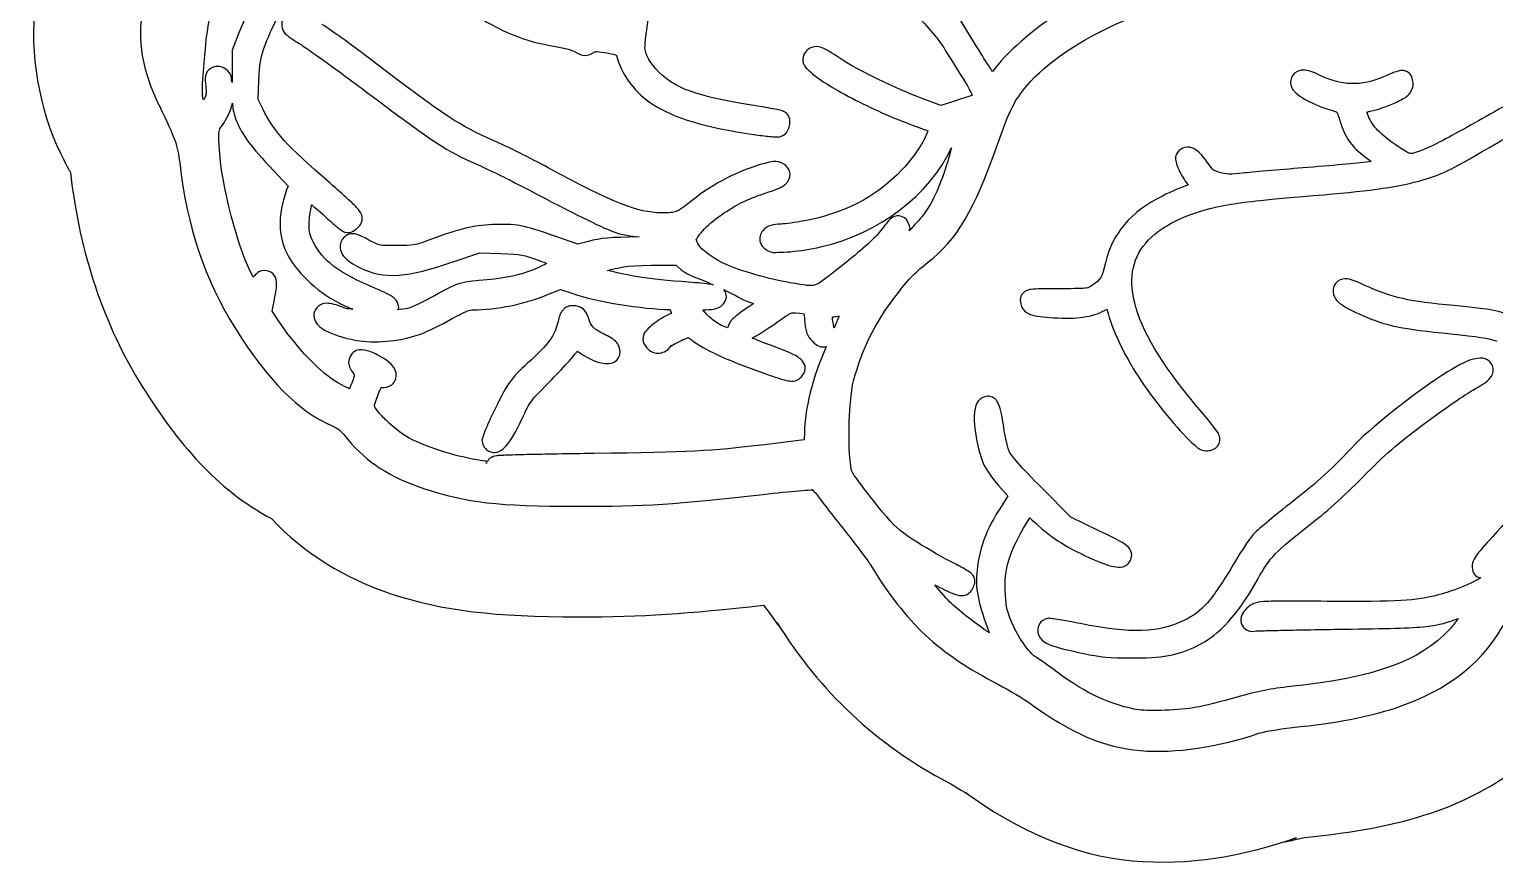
# Model space of a CAD drawing. Extents: x 3 to 173, y 187 to 306.
# Drawn here: x 2.95 to 15.89, y 230.68 to 238.06 of the extents above; entities that cross this region are included whole.
import ezdxf

# ---------------------------------------------------------------- set-up
doc = ezdxf.new("R2010")
doc.units = 0
doc.layers.add('Layer_1', color=7, linetype='CONTINUOUS')

msp = doc.modelspace()

# ---------------------------------------------------------------- linework, layer by layer
at = {"layer": 'Layer_1', "color": 7}
for points in [[(11.30686, 237.923337), (11.178426, 238.132249), (11.213153, 238.216032)], [(4.798098, 238.02871), (4.737463, 237.878229), (4.737463, 237.614196)], [(5.008631, 237.359474), (5.008631, 237.360038), (4.967841, 237.440517), (4.975007, 237.61029)], [(11.103445, 237.421819), (10.998715, 237.388746), (10.83335, 237.450482)], [(4.09199, 237.392107), (4.092554, 237.392107)], [(4.742958, 237.409571), (4.742961, 237.409695)], [(10.749014, 237.215111), (10.885166, 237.165502)], [(9.343939, 237.132923), (9.346705, 237.132923), (9.349471, 237.132358)], [(5.104019, 236.813281), (5.232452, 236.676581), (5.219775, 236.643507)], [(10.727517, 236.298451), (10.727517, 236.299015)], [(5.946827, 236.200384), (5.946827, 236.200949)], [(7.887105, 236.188807), (7.791195, 236.162899), (7.606537, 236.229047)], [(6.690968, 236.008024), (6.926889, 236.087397), (7.112648, 236.081329)], [(7.515035, 235.994241), (7.51447, 235.993676)], [(8.440515, 235.978174), (8.660448, 235.978738), (8.660448, 235.978741)], [(8.660448, 235.978741), (8.706199, 235.937951)], [(7.533777, 235.721292), (7.63961, 235.763736), (7.747095, 235.727354)], [(5.162986, 235.465994), (5.090777, 235.571827), (5.111721, 235.674906)], [(12.467166, 235.590612), (12.477639, 235.552027)], [(9.792091, 234.435863), (9.440967, 234.39397)], [(11.532304, 234.007932), (11.592387, 233.941785), (11.540023, 233.861309)], [(12.389998, 233.637519), (12.148015, 233.753272), (11.890044, 234.012344)]]:
    msp.add_lwpolyline(points, dxfattribs=at)
for points in [[(9.081027, 235.763205)], [(7.75316, 235.62103)], [(10.102428, 235.529528)], [(15.764512, 235.157491)], [(6.989173, 234.236321)]]:
    msp.add_lwpolyline(points, close=True, dxfattribs=at)
for points in [[(4.485018, 237.692476), (4.532866, 238.286012), (4.538502, 238.298754), (4.943079, 238.738132)], [(5.134891, 238.697884), (5.000948, 238.47763), (4.889092, 238.255089), (4.798098, 238.02871)], [(5.019104, 237.891962), (5.071267, 238.042463), (5.227214, 238.361492), (5.357, 238.576018)], [(11.759948, 237.56323), (12.108165, 237.976711), (12.909837, 238.339253), (14.035915, 238.563688)], [(2.998664, 238.291831), (2.946706, 237.846654), (3.032818, 237.357704), (3.2213, 236.967792)], [(3.949225, 238.238774), (3.896223, 237.961894), (3.940843, 237.704837), (4.09199, 237.392107)], [(6.851894, 238.21277), (7.102892, 238.041749), (7.316017, 237.954638), (7.596035, 237.909601)], [(10.76941, 238.204546), (10.885414, 238.084034), (10.985979, 237.961953), (11.024623, 237.899173)], [(12.043832, 238.205559), (11.827712, 238.073597), (11.570128, 237.848091), (11.455136, 237.688519)], [(5.188906, 238.155527), (5.16867, 238.117091), (5.172856, 238.063587), (5.202687, 238.027643)], [(5.939112, 237.812672), (5.77483, 237.937256), (5.637822, 238.035825), (5.533417, 238.104264)], [(8.391459, 237.977365), (8.396878, 238.024858), (8.40531, 238.085572), (8.41516, 238.148242)], [(5.202687, 238.027643), (5.215499, 238.012262), (5.220664, 238.010287), (5.229695, 238.0034)], [(5.229695, 238.0034), (5.238726, 237.996486), (5.249592, 237.988499), (5.261665, 237.980258)], [(5.261665, 237.980258), (5.285824, 237.96372), (5.315841, 237.944484), (5.347105, 237.925688)], [(8.384844, 237.895236), (8.386255, 237.884653), (8.385973, 237.929873), (8.391459, 237.977365)], [(4.975007, 237.61029), (4.981526, 237.757288), (4.989993, 237.807998), (5.019104, 237.891962)], [(5.347105, 237.925688), (5.368215, 237.912988), (5.457587, 237.851161), (5.570346, 237.769692)], [(7.051462, 237.077901), (6.732512, 237.217911), (6.657071, 237.268186), (5.939112, 237.812672)], [(7.596035, 237.909601), (7.63551, 237.903251), (7.67486, 237.894643), (7.706277, 237.885894)], [(7.706277, 237.885894), (7.737694, 237.877145), (7.763574, 237.86532), (7.764155, 237.864953)], [(7.764155, 237.864953), (7.789188, 237.849488), (7.809539, 237.833731), (7.847941, 237.830779)], [(7.847941, 237.830779), (7.886343, 237.827816), (7.913516, 237.844862), (7.934482, 237.857223)], [(7.934482, 237.857223), (7.946505, 237.864307), (7.943259, 237.863348), (7.953221, 237.863827)], [(7.953221, 237.863827), (7.963184, 237.864392), (7.987523, 237.862134), (8.030943, 237.855558)], [(8.030943, 237.855558), (8.097996, 237.845201), (8.129799, 237.834758), (8.131817, 237.833517)], [(8.131817, 237.833517), (8.133793, 237.832388), (8.132382, 237.837383), (8.142841, 237.801547)], [(8.511073, 237.680812), (8.427276, 237.765151), (8.393993, 237.826611), (8.384844, 237.895236)], [(9.794309, 237.848458), (9.783811, 237.831665), (9.776549, 237.803663), (9.780529, 237.780106)], [(9.82628, 237.883185), (9.81595, 237.874605), (9.804802, 237.865264), (9.794309, 237.848458)], [(9.900143, 237.907992), (9.874461, 237.908839), (9.844071, 237.897945), (9.82628, 237.883185)], [(9.96684, 237.890353), (9.945899, 237.899977), (9.925833, 237.907174), (9.900143, 237.907992)], [(10.133859, 237.787828), (10.057072, 237.839822), (10.008745, 237.871134), (9.96684, 237.890353)], [(11.024623, 237.899173), (11.065365, 237.832989), (11.145245, 237.704535), (11.202666, 237.613643)], [(11.419305, 237.74309), (11.387276, 237.793354), (11.347342, 237.85737), (11.30686, 237.923337)], [(4.476749, 237.470889), (4.473136, 237.516003), (4.476184, 237.581487), (4.485018, 237.692476)], [(4.519192, 237.687517), (4.501977, 237.662428), (4.497038, 237.631987), (4.500453, 237.604835)], [(4.591955, 237.732715), (4.564833, 237.728792), (4.536425, 237.712593), (4.519192, 237.687517)], [(4.722042, 237.666571), (4.693902, 237.71095), (4.646181, 237.740547), (4.591955, 237.732715)], [(5.570346, 237.769692), (5.683108, 237.688226), (5.823652, 237.58465), (5.965017, 237.47865)], [(8.142841, 237.801547), (8.189261, 237.644417), (8.305723, 237.495894), (8.452622, 237.399713)], [(9.32577, 237.392525), (8.836704, 237.470579), (8.649546, 237.541439), (8.511073, 237.680812)], [(9.780529, 237.780106), (9.788487, 237.732992), (9.812643, 237.716849), (9.835099, 237.695219)], [(9.835099, 237.695219), (9.910797, 237.622327), (10.047864, 237.539946), (10.214888, 237.452686)], [(10.83335, 237.450482), (10.606133, 237.534937), (10.254916, 237.705851), (10.133859, 237.787828)], [(11.455136, 237.688519), (11.443763, 237.705424), (11.438288, 237.713327), (11.419305, 237.74309)], [(14.201291, 237.700627), (14.177669, 237.700344), (14.148837, 237.69439), (14.124671, 237.673082)], [(14.337991, 237.660387), (14.289268, 237.685054), (14.248549, 237.701403), (14.201291, 237.700627)], [(15.010473, 237.682437), (14.982082, 237.672729), (14.947453, 237.658928), (14.911255, 237.642749)], [(15.049609, 237.694009), (15.036912, 237.691186), (15.02466, 237.687292), (15.010473, 237.682437)], [(15.071109, 237.697311), (15.062134, 237.696746), (15.055959, 237.695335), (15.049609, 237.694009)], [(15.088194, 237.696746), (15.080687, 237.697593), (15.075568, 237.697593), (15.071109, 237.697311)], [(15.101975, 237.693924), (15.096641, 237.695617), (15.091948, 237.696182), (15.088194, 237.696746)], [(15.120718, 237.685655), (15.120461, 237.685813), (15.107309, 237.692343), (15.101975, 237.693924)], [(15.163711, 237.627226), (15.158152, 237.644131), (15.157023, 237.663227), (15.120718, 237.685655)], [(16.564349, 237.697725), (16.32472, 237.573186), (15.990408, 237.39152), (15.817454, 237.292031)], [(15.846667, 237.018868), (16.435701, 237.360038), (16.761106, 237.530356), (17.192737, 237.725524)], [(4.500453, 237.604835), (4.508806, 237.538352), (4.509902, 237.502346), (4.505414, 237.478055)], [(4.738027, 237.591054), (4.730238, 237.615946), (4.736052, 237.644284), (4.722042, 237.666571)], [(4.737463, 237.614196), (4.737466, 237.602851), (4.738027, 237.601468), (4.738027, 237.591054)], [(11.202666, 237.613643), (11.253508, 237.533153), (11.270938, 237.493083), (11.27708, 237.477493)], [(11.499222, 237.043436), (11.611064, 237.357631), (11.646376, 237.428381), (11.759948, 237.56323)], [(14.124671, 237.673082), (14.100513, 237.651746), (14.089393, 237.617896), (14.089393, 237.5915)], [(14.089393, 237.5915), (14.089393, 237.539715), (14.11547, 237.519271), (14.136798, 237.499447)], [(14.911255, 237.642749), (14.716973, 237.555898), (14.533614, 237.561319), (14.337991, 237.660387)], [(15.124576, 237.475642), (15.152205, 237.498192), (15.17198, 237.545227), (15.17198, 237.57431)], [(15.17198, 237.57431), (15.17198, 237.593416), (15.169158, 237.610313), (15.163711, 237.627226)], [(4.485568, 237.437265), (4.483593, 237.447849), (4.477737, 237.458235), (4.476749, 237.470889)], [(4.505414, 237.478055), (4.503439, 237.466794), (4.491241, 237.449644), (4.485568, 237.437265)], [(5.965017, 237.47865), (6.539051, 237.048225), (6.625394, 236.992644), (6.893263, 236.873416)], [(10.214888, 237.452686), (10.38191, 237.365423), (10.575413, 237.277996), (10.749014, 237.215111)], [(11.27708, 237.477493), (11.245499, 237.467192), (11.171139, 237.443353), (11.103445, 237.421819)], [(14.136798, 237.499447), (14.158134, 237.479635), (14.183695, 237.462553), (14.212865, 237.445427)], [(14.212865, 237.445427), (14.271209, 237.411188), (14.344612, 237.379012), (14.421777, 237.356132)], [(15.018192, 237.41611), (15.066356, 237.43897), (15.096952, 237.453075), (15.124576, 237.475642)], [(4.092554, 237.392107), (4.238635, 237.089923), (4.257361, 237.038133), (4.275005, 236.885541)], [(4.670198, 237.242001), (4.709139, 237.300289), (4.726832, 237.35473), (4.742958, 237.409571)], [(4.742961, 237.409695), (4.743525, 237.403148), (4.742859, 237.388811), (4.743525, 237.382686)], [(4.743525, 237.382686), (4.749028, 237.330176), (4.761418, 237.290513), (4.77825, 237.248741)], [(5.604495, 236.701873), (5.2076, 237.045493), (5.115731, 237.147166), (5.008631, 237.359474)], [(8.452622, 237.399713), (8.642117, 237.275648), (8.923462, 237.194506), (9.343939, 237.132923)], [(9.514836, 237.359454), (9.464502, 237.369416), (9.397457, 237.3811), (9.32577, 237.392525)], [(9.577122, 237.346218), (9.560697, 237.350197), (9.540002, 237.354459), (9.514836, 237.359454)], [(9.59917, 237.34015), (9.592258, 237.342408), (9.585335, 237.344214), (9.577122, 237.346218)], [(9.610746, 237.335747), (9.606118, 237.337723), (9.602644, 237.339077), (9.59917, 237.34015)], [(9.619566, 237.331881), (9.615897, 237.333856), (9.613061, 237.334788), (9.610746, 237.335747)], [(9.626181, 237.328014), (9.623641, 237.329708), (9.6214, 237.330893), (9.619566, 237.331881)], [(9.635551, 237.32031), (9.635441, 237.320411), (9.628806, 237.326293), (9.626181, 237.328014)], [(9.66642, 237.250855), (9.665574, 237.269961), (9.66103, 237.296738), (9.635551, 237.32031)], [(14.421777, 237.356132), (14.482399, 237.338155), (14.495725, 237.33076), (14.496741, 237.329688)], [(14.496741, 237.329688), (14.49787, 237.328559), (14.51026, 237.30172), (14.532569, 237.228816)], [(14.764082, 237.330684), (14.774214, 237.333224), (14.781777, 237.336046), (14.793295, 237.338389)], [(14.774555, 237.298711), (14.770124, 237.310593), (14.76761, 237.319793), (14.764082, 237.330684)], [(15.041343, 237.024758), (14.881436, 237.129319), (14.807076, 237.211835), (14.774555, 237.298711)], [(14.793295, 237.338389), (14.858163, 237.351625), (14.949866, 237.38368), (15.018192, 237.41611)], [(15.817454, 237.292031), (15.632482, 237.185625), (15.484564, 237.104771), (15.374277, 237.050045)], [(4.622243, 237.09097), (4.622243, 237.182213), (4.615921, 237.160753), (4.670198, 237.242001)], [(4.77825, 237.248741), (4.827224, 237.127318), (4.902645, 237.028402), (5.104019, 236.813281)], [(9.584288, 237.115255), (9.640024, 237.134221), (9.649628, 237.170088), (9.659255, 237.200695)], [(9.659255, 237.200695), (9.664053, 237.215992), (9.667239, 237.231748), (9.66642, 237.250855)], [(10.885166, 237.165502), (10.876869, 237.139143), (10.854328, 237.086189), (10.81461, 237.024391)], [(14.532569, 237.228816), (14.55622, 237.151513), (14.594037, 237.081869), (14.654941, 237.014942)], [(4.91108, 235.895384), (4.758246, 236.213654), (4.622243, 236.780108), (4.622243, 237.09097)], [(7.53102, 236.838672), (7.378806, 236.921374), (7.166651, 237.027332), (7.051462, 237.077901)], [(9.349471, 237.132358), (9.399664, 237.125077), (9.447882, 237.119065), (9.48507, 237.115284)], [(9.48507, 237.115284), (9.504346, 237.113308), (9.520466, 237.112151), (9.534129, 237.111417)], [(9.534129, 237.111417), (9.540959, 237.111135), (9.547015, 237.110853), (9.553421, 237.110853)], [(9.553421, 237.110853), (9.5598, 237.110929), (9.561747, 237.107579), (9.584288, 237.115255)], [(10.882412, 236.001087), (11.148911, 236.213618), (11.288955, 236.452728), (11.499222, 237.043436)], [(15.374277, 237.050045), (15.263988, 236.99532), (15.183944, 236.967729), (15.168673, 236.965712)], [(3.2213, 236.967792), (3.288509, 236.82876), (3.308572, 236.800586), (3.313892, 236.797095)], [(9.936524, 236.139701), (10.455268, 236.259944), (10.896466, 236.592357), (11.092422, 237.013379)], [(10.81461, 237.024391), (10.770237, 236.955351), (10.713149, 236.880373), (10.658065, 236.822645)], [(11.092422, 237.013379), (11.082064, 236.972903), (11.079609, 236.955058), (11.050529, 236.863999)], [(13.101065, 236.987925), (13.062113, 236.948973), (13.072806, 236.914381), (13.077361, 236.890911)], [(13.177132, 237.021549), (13.147626, 237.020985), (13.118732, 237.005575), (13.101065, 236.987925)], [(13.250442, 236.998407), (13.231169, 237.011107), (13.206639, 237.022227), (13.177132, 237.021549)], [(13.351867, 236.888165), (13.31725, 236.937772), (13.288983, 236.973013), (13.250442, 236.998407)], [(14.654941, 237.014942), (14.689256, 236.977232), (14.75161, 236.933502), (14.802114, 236.893124)], [(15.136703, 236.968534), (15.122704, 236.974037), (15.092701, 236.991168), (15.041343, 237.024758)], [(15.168673, 236.965712), (15.148127, 236.962889), (15.150724, 236.962889), (15.136703, 236.968534)], [(15.258521, 236.731134), (15.421191, 236.778285), (15.483622, 236.808584), (15.846667, 237.018868)], [(3.313892, 236.797095), (3.312198, 236.796531), (3.310928, 236.793511), (3.313045, 236.774884)], [(3.313045, 236.774884), (3.392349, 236.089287), (3.60022, 235.454313), (3.949676, 234.898854)], [(4.275005, 236.885541), (4.341562, 236.310143), (4.495488, 235.852466), (4.768344, 235.418756)], [(6.893263, 236.873416), (6.992303, 236.829336), (7.169629, 236.742316), (7.282422, 236.683247)], [(8.527067, 236.440696), (8.327617, 236.441825), (8.104557, 236.527054), (7.53102, 236.838672)], [(9.444839, 236.877805), (9.224872, 236.820836), (8.987642, 236.69922), (8.802123, 236.549832)], [(9.542404, 236.895444), (9.510583, 236.895356), (9.485832, 236.888417), (9.444839, 236.877805)], [(9.629497, 236.858512), (9.613806, 236.874176), (9.574227, 236.895529), (9.542404, 236.895444)], [(9.666979, 236.784099), (9.664157, 236.819986), (9.645643, 236.842358), (9.629497, 236.858512)], [(9.630048, 236.697005), (9.649521, 236.714616), (9.669759, 236.748209), (9.666979, 236.784099)], [(10.658065, 236.822645), (10.421015, 236.574213), (10.137257, 236.428702), (9.757928, 236.362933)], [(11.050529, 236.863999), (10.98198, 236.649225), (10.924762, 236.529596), (10.834454, 236.408695)], [(13.077361, 236.890911), (13.081933, 236.867431), (13.089875, 236.846193), (13.100515, 236.82256)], [(13.100515, 236.82256), (13.119759, 236.779792), (13.149889, 236.731902), (13.183748, 236.68586)], [(13.405887, 236.820364), (13.396461, 236.827843), (13.380939, 236.846498), (13.351867, 236.888165)], [(13.461008, 236.798323), (13.425211, 236.808737), (13.4153, 236.812885), (13.405887, 236.820364)], [(13.685352, 236.793356), (13.542023, 236.77916), (13.527, 236.77916), (13.461008, 236.798323)], [(14.23767, 236.840761), (14.027194, 236.824109), (13.78012, 236.802745), (13.685352, 236.793356)], [(14.802114, 236.893124), (14.692129, 236.879098), (14.514899, 236.86272), (14.23767, 236.840761)], [(5.219775, 236.643507), (5.171303, 236.516005), (5.15036, 236.369794), (5.169613, 236.251593)], [(5.763795, 236.559659), (5.719706, 236.6002), (5.663389, 236.650881), (5.604495, 236.701873)], [(7.282422, 236.683247), (7.703381, 236.462789), (7.931437, 236.345334), (8.09326, 236.279206)], [(9.479567, 236.625349), (9.547373, 236.647927), (9.591087, 236.661784), (9.630048, 236.697005)], [(13.183748, 236.68586), (13.123629, 236.666189), (13.03704, 236.629622), (12.956646, 236.589396)], [(14.383192, 236.600493), (14.803096, 236.63596), (15.060088, 236.673606), (15.258521, 236.731134)], [(5.820019, 236.507295), (5.805175, 236.521773), (5.785839, 236.53939), (5.763795, 236.559659)], [(8.802123, 236.549832), (8.72911, 236.491036), (8.691546, 236.464417), (8.663216, 236.453368)], [(9.080485, 236.436833), (9.214859, 236.525981), (9.297042, 236.564592), (9.479567, 236.625349)], [(12.956646, 236.589396), (12.678773, 236.450357), (12.511477, 236.257497), (12.452834, 235.997943)], [(12.834828, 236.201414), (12.972363, 236.346635), (13.216011, 236.458815), (13.563534, 236.51726)], [(13.563534, 236.51726), (13.703533, 236.540798), (13.8494, 236.555414), (14.383192, 236.600493)], [(5.419301, 236.34701), (5.419526, 236.387091), (5.429029, 236.455936), (5.440797, 236.509618)], [(5.440797, 236.509618), (5.440953, 236.510182), (5.441066, 236.510465), (5.441334, 236.511311)], [(5.441334, 236.511311), (5.442463, 236.510465), (5.443507, 236.5099), (5.444641, 236.509053)], [(5.444641, 236.509053), (5.488671, 236.47281), (5.54542, 236.423481), (5.599533, 236.373454)], [(5.854194, 236.46981), (5.842284, 236.485756), (5.834847, 236.492812), (5.820019, 236.507295)], [(5.887818, 236.394847), (5.885842, 236.438614), (5.867357, 236.452132), (5.854194, 236.46981)], [(5.872386, 236.338072), (5.880655, 236.350518), (5.888862, 236.372963), (5.887818, 236.394847)], [(8.663216, 236.453368), (8.634887, 236.442305), (8.603371, 236.440273), (8.527067, 236.440696)], [(8.911815, 236.299026), (8.957385, 236.344936), (9.018483, 236.395696), (9.080485, 236.436833)], [(10.591367, 236.409274), (10.56735, 236.400835), (10.555522, 236.388051), (10.543962, 236.3762)], [(10.653103, 236.408709), (10.644016, 236.411701), (10.615381, 236.417684), (10.591367, 236.409274)], [(10.712082, 236.353586), (10.7037, 236.371083), (10.697237, 236.394276), (10.653103, 236.408709)], [(10.834454, 236.408695), (10.825535, 236.396785), (10.756123, 236.322253), (10.71925, 236.280812)], [(5.46009, 236.173929), (5.420012, 236.255296), (5.418894, 236.260018), (5.419301, 236.34701)], [(5.599533, 236.373454), (5.626627, 236.348421), (5.65236, 236.325725), (5.673947, 236.30841)], [(5.673947, 236.30841), (5.684728, 236.299746), (5.694436, 236.292662), (5.703713, 236.286369)], [(5.703713, 236.286369), (5.708341, 236.283208), (5.712967, 236.280273), (5.719148, 236.276999)], [(5.719148, 236.276999), (5.722224, 236.275306), (5.725331, 236.273471), (5.730721, 236.271496)], [(5.730721, 236.271496), (5.733544, 236.270367), (5.736849, 236.269802), (5.741195, 236.268673)], [(5.741195, 236.268673), (5.745541, 236.267545), (5.75858, 236.266416), (5.758834, 236.266416)], [(5.758834, 236.266416), (5.797413, 236.266416), (5.803811, 236.277366), (5.816161, 236.285155)], [(5.835482, 236.251661), (5.81838, 236.256233), (5.795302, 236.258491), (5.772643, 236.251661)], [(5.816161, 236.285155), (5.828523, 236.292945), (5.839473, 236.301835), (5.850336, 236.3127)], [(5.850336, 236.3127), (5.856827, 236.319191), (5.864117, 236.325598), (5.872386, 236.338072)], [(7.038234, 236.336534), (6.857725, 236.327474), (6.771043, 236.306836), (6.491979, 236.205343)], [(7.606537, 236.229047), (7.314256, 236.333139), (7.238513, 236.346558), (7.038234, 236.336534)], [(8.09326, 236.279206), (8.191372, 236.239116), (8.259407, 236.239207), (8.333589, 236.227943)], [(8.839055, 236.205873), (8.838208, 236.202515), (8.866233, 236.253123), (8.911815, 236.299026)], [(9.426097, 236.283013), (9.40572, 236.259645), (9.391959, 236.21745), (9.403499, 236.181041)], [(9.584297, 236.340891), (9.521158, 236.340891), (9.466875, 236.329744), (9.426097, 236.283013)], [(9.757928, 236.362933), (9.686602, 236.350572), (9.594928, 236.340891), (9.584297, 236.340891)], [(10.445294, 236.254935), (10.437308, 236.244662), (10.391946, 236.198651), (10.335603, 236.148548)], [(10.543962, 236.3762), (10.520848, 236.352493), (10.495835, 236.319764), (10.445294, 236.254935)], [(10.727517, 236.299015), (10.724977, 236.31863), (10.720492, 236.336102), (10.712082, 236.353586)], [(10.71925, 236.280812), (10.719146, 236.287105), (10.728279, 236.291988), (10.727517, 236.298451)], [(5.169613, 236.251593), (5.193997, 236.101776), (5.25709, 235.993038), (5.39506, 235.856372)], [(6.006345, 235.772092), (5.678254, 235.910878), (5.534484, 236.022889), (5.46009, 236.173929)], [(5.725791, 236.222445), (5.704681, 236.201363), (5.688888, 236.165939), (5.691614, 236.133148)], [(5.691614, 236.133148), (5.694436, 236.100359), (5.709422, 236.07547), (5.726341, 236.055426)], [(5.772643, 236.251661), (5.74998, 236.244803), (5.734647, 236.231285), (5.725791, 236.222445)], [(5.946827, 236.200949), (5.896595, 236.227224), (5.869688, 236.24252), (5.835482, 236.251661)], [(6.191015, 236.151876), (6.025996, 236.151743), (6.055387, 236.143466), (5.946827, 236.200384)], [(6.491979, 236.205343), (6.344868, 236.151845), (6.34602, 236.151997), (6.191015, 236.151876)], [(8.333589, 236.227943), (8.073095, 236.224698), (7.992665, 236.217445), (7.887105, 236.188807)], [(8.888111, 236.124291), (8.843621, 236.169419), (8.83831, 236.202916), (8.839055, 236.205873)], [(9.403499, 236.181041), (9.415042, 236.144628), (9.441899, 236.122827), (9.469093, 236.108278)], [(9.671941, 236.097808), (9.754587, 236.105484), (9.851598, 236.11999), (9.936524, 236.139701)], [(10.335603, 236.148548), (10.27926, 236.098448), (10.208634, 236.03963), (10.138268, 235.983736)], [(12.712459, 235.647443), (12.654197, 235.879218), (12.697304, 236.056194), (12.834828, 236.201414)], [(5.726341, 236.055426), (5.760188, 236.015342), (5.807345, 235.986039), (5.870207, 235.955108)], [(6.210307, 235.890064), (6.338402, 235.899631), (6.486998, 235.939176), (6.690968, 236.008024)], [(7.112648, 236.081329), (7.300681, 236.075261), (7.2973, 236.075628), (7.465426, 236.014081)], [(7.465426, 236.014081), (7.485379, 236.006771), (7.497605, 236.00124), (7.515035, 235.994241)], [(9.098124, 235.987041), (9.006624, 236.028508), (8.9326, 236.079167), (8.888111, 236.124291)], [(9.469093, 236.108278), (9.510837, 236.085954), (9.529269, 236.09253), (9.561146, 236.092304)], [(9.561146, 236.092304), (9.593023, 236.092076), (9.630618, 236.093998), (9.671941, 236.097808)], [(10.592473, 235.696265), (10.719434, 235.863075), (10.751813, 235.896939), (10.882412, 236.001087)], [(12.452834, 235.997943), (12.424753, 235.87367), (12.409395, 235.848735), (12.339835, 235.802812)], [(4.923758, 235.872242), (4.917831, 235.8837), (4.917515, 235.881978), (4.91108, 235.895384)], [(4.953524, 235.903108), (4.941953, 235.893795), (4.93295, 235.883014), (4.923758, 235.872242)], [(5.02518, 235.931218), (4.985432, 235.931218), (4.969004, 235.915526), (4.953524, 235.903108)], [(5.099596, 235.903108), (5.076031, 235.926081), (5.044938, 235.931218), (5.02518, 235.931218)], [(5.131013, 235.829798), (5.12932, 235.851699), (5.123168, 235.880135), (5.099596, 235.903108)], [(5.870207, 235.955108), (5.973819, 235.904127), (6.082074, 235.880477), (6.210307, 235.890064)], [(7.35572, 235.921467), (7.225003, 235.877889), (7.126827, 235.860642), (6.916952, 235.842645)], [(7.51447, 235.993676), (7.463086, 235.965347), (7.400057, 235.93625), (7.35572, 235.921467)], [(8.05356, 235.932423), (8.148655, 235.952573), (8.208077, 235.977897), (8.440515, 235.978174)], [(8.707302, 235.833755), (8.348426, 235.858929), (8.205565, 235.89636), (8.05356, 235.932423)], [(8.706199, 235.937951), (8.76603, 235.885314), (8.891475, 235.854744), (8.988421, 235.80621)], [(9.665876, 235.82388), (9.471094, 235.857366), (9.227726, 235.928305), (9.098124, 235.987041)], [(10.138268, 235.983736), (9.991222, 235.86693), (9.927273, 235.816785), (9.888569, 235.80404)], [(5.111721, 235.674906), (5.125691, 235.744051), (5.134456, 235.785983), (5.131013, 235.829798)], [(5.39506, 235.856372), (5.495388, 235.756996), (5.563711, 235.70691), (5.693268, 235.639744)], [(6.168953, 235.687205), (6.130433, 235.720635), (6.084168, 235.739174), (6.006345, 235.772092)], [(6.916952, 235.842645), (6.755453, 235.828788), (6.721496, 235.818007), (6.560317, 235.727439)], [(8.931096, 235.813915), (8.871206, 235.820632), (8.792415, 235.827772), (8.707302, 235.833755)], [(8.988421, 235.80621), (8.971375, 235.80875), (8.954168, 235.811318), (8.931096, 235.813915)], [(9.081027, 235.763216), (9.177355, 235.721332), (9.248463, 235.665347), (9.345057, 235.639744)], [(9.104728, 235.695957), (9.10755, 235.71989), (9.094573, 235.7447), (9.081027, 235.763205)], [(9.888569, 235.80404), (9.849865, 235.791283), (9.804018, 235.800145), (9.665876, 235.82388)], [(11.758305, 235.755427), (11.744081, 235.749726), (11.724238, 235.736095), (11.713104, 235.716291)], [(11.795237, 235.764232), (11.78355, 235.762821), (11.772546, 235.7611), (11.758305, 235.755427)], [(12.065882, 235.7703), (11.910129, 235.768889), (11.842018, 235.77017), (11.795237, 235.764232)], [(12.28251, 235.776904), (12.252736, 235.772643), (12.189687, 235.771344), (12.065882, 235.7703)], [(12.339835, 235.802812), (12.30863, 235.78221), (12.31229, 235.781166), (12.28251, 235.776904)], [(14.464771, 235.765164), (14.460651, 235.736131), (14.470703, 235.70428), (14.485718, 235.682481)], [(14.506111, 235.837923), (14.47803, 235.817208), (14.46776, 235.786181), (14.464771, 235.765164)], [(14.588794, 235.856663), (14.56551, 235.859654), (14.534195, 235.858638), (14.506111, 235.837923)], [(14.74589, 235.800439), (14.677268, 235.831607), (14.635374, 235.850652), (14.588794, 235.856663)], [(15.535232, 235.621292), (15.130951, 235.657962), (14.989925, 235.689596), (14.74589, 235.800439)], [(5.517982, 235.629248), (5.492808, 235.616125), (5.474557, 235.591236), (5.46672, 235.57082)], [(5.589639, 235.641384), (5.567936, 235.643359), (5.543154, 235.642513), (5.517982, 235.629248)], [(5.736815, 235.597837), (5.674695, 235.622418), (5.633073, 235.637399), (5.589639, 235.641384)], [(5.693268, 235.639744), (5.730916, 235.620214), (5.765062, 235.607983), (5.805716, 235.589032)], [(6.210846, 235.605623), (6.21, 235.641581), (6.188212, 235.670489), (6.168953, 235.687205)], [(6.560317, 235.727439), (6.473694, 235.678778), (6.350693, 235.618227), (6.300692, 235.598455)], [(6.868458, 235.584592), (7.077023, 235.584592), (7.320366, 235.635392), (7.533777, 235.721292)], [(7.705744, 235.614398), (7.68517, 235.607511), (7.663187, 235.589619), (7.651723, 235.572507)], [(7.753148, 235.621002), (7.741154, 235.621002), (7.726337, 235.621253), (7.705744, 235.614398)], [(7.747095, 235.727354), (7.957703, 235.655543), (8.367281, 235.590321), (8.605338, 235.587347)], [(7.841354, 235.591264), (7.814571, 235.615366), (7.777645, 235.62103), (7.75316, 235.62103)], [(8.992832, 235.591224), (9.022053, 235.596558), (9.05395, 235.607339), (9.077169, 235.635322)], [(9.077169, 235.635322), (9.08905, 235.64963), (9.101397, 235.667678), (9.104728, 235.695957)], [(9.329072, 235.628709), (9.262984, 235.584683), (9.19553, 235.537822), (9.160402, 235.505237)], [(9.345057, 235.639744), (9.339158, 235.635737), (9.33514, 235.632773), (9.329072, 235.628709)], [(10.228119, 234.958186), (10.305366, 235.240479), (10.415308, 235.463505), (10.592473, 235.696265)], [(11.713104, 235.716291), (11.690837, 235.676681), (11.702081, 235.660332), (11.702081, 235.658966)], [(11.702081, 235.658966), (11.702081, 235.631054), (11.715994, 235.59594), (11.738459, 235.57518)], [(13.246584, 234.750064), (12.939123, 235.116645), (12.775189, 235.397874), (12.712459, 235.647443)], [(14.485718, 235.682481), (14.500732, 235.660693), (14.51889, 235.645044), (14.540288, 235.630115)], [(14.540288, 235.630115), (14.583081, 235.600256), (14.640883, 235.57183), (14.725496, 235.534755)], [(15.884702, 235.579402), (15.825861, 235.591199), (15.67844, 235.60831), (15.535232, 235.621292)], [(5.46672, 235.57082), (5.457096, 235.54573), (5.45941, 235.515823), (5.46782, 235.494752)], [(5.46782, 235.494752), (5.476202, 235.47367), (5.488027, 235.458828), (5.500894, 235.446244)], [(5.805716, 235.589032), (5.789855, 235.594083), (5.7595, 235.588882), (5.736815, 235.597837)], [(6.203128, 235.585783), (6.204821, 235.593629), (6.211072, 235.596367), (6.210846, 235.605623)], [(6.300692, 235.598455), (6.268098, 235.585557), (6.225025, 235.591202), (6.203128, 235.585783)], [(6.403785, 235.370727), (6.47013, 235.395704), (6.585821, 235.452792), (6.677188, 235.504122)], [(6.677188, 235.504122), (6.740665, 235.539787), (6.782228, 235.561015), (6.81003, 235.57192)], [(6.81003, 235.57192), (6.837828, 235.582814), (6.849442, 235.584592), (6.868458, 235.584592)], [(7.651723, 235.572507), (7.628807, 235.53828), (7.625477, 235.511816), (7.613691, 235.46502)], [(7.886002, 235.515197), (7.87683, 235.541641), (7.868137, 235.567168), (7.841354, 235.591264)], [(8.024358, 235.370228), (7.919953, 235.425063), (7.915607, 235.429728), (7.886002, 235.515197)], [(8.589353, 235.539408), (8.54183, 235.518411), (8.494902, 235.487296), (8.455408, 235.455072)], [(8.619669, 235.549879), (8.621927, 235.556314), (8.623338, 235.554423), (8.589353, 235.539408)], [(8.605338, 235.587347), (8.606185, 235.585936), (8.605364, 235.587615), (8.609196, 235.578541)], [(8.609196, 235.578541), (8.61532, 235.563894), (8.617581, 235.556669), (8.619669, 235.549879)], [(8.898022, 235.585157), (8.93525, 235.585399), (8.966377, 235.586286), (8.992832, 235.591224)], [(9.05953, 235.447353), (8.98414, 235.489136), (8.945845, 235.525046), (8.898022, 235.585157)], [(9.160402, 235.505237), (9.136102, 235.482716), (9.124717, 235.454493), (9.113547, 235.425312)], [(9.369322, 235.355354), (9.436158, 235.394493), (9.513888, 235.445519), (9.582643, 235.496466)], [(9.582643, 235.496466), (9.629336, 235.53106), (9.654736, 235.547014), (9.666979, 235.552137)], [(9.666979, 235.552137), (9.679228, 235.557245), (9.683489, 235.55764), (9.714384, 235.556539)], [(9.714384, 235.556539), (9.776538, 235.554282), (9.795057, 235.545081), (9.789348, 235.550472)], [(9.789348, 235.550472), (9.791324, 235.542146), (9.793691, 235.523406), (9.795413, 235.496454)], [(9.795413, 235.496454), (9.798235, 235.452902), (9.80128, 235.42127), (9.811948, 235.388967)], [(10.042346, 235.522331), (10.049261, 235.523742), (10.046387, 235.522896), (10.055023, 235.524025)], [(10.050062, 235.461148), (10.042894, 235.495783), (10.042515, 235.511017), (10.042346, 235.522331)], [(10.055023, 235.524025), (10.068542, 235.526), (10.086037, 235.52775), (10.102428, 235.529528)], [(10.09857, 235.522331), (10.079295, 235.488532), (10.073001, 235.455611), (10.055574, 235.42201)], [(10.102428, 235.5295), (10.101017, 235.52696), (10.100171, 235.525041), (10.09857, 235.522331)], [(11.738459, 235.57518), (11.760924, 235.554409), (11.785514, 235.544932), (11.811772, 235.537698)], [(11.811772, 235.537698), (11.864285, 235.523248), (11.93107, 235.517632), (12.031708, 235.512891)], [(12.031708, 235.512891), (12.233274, 235.503436), (12.358202, 235.527058), (12.467166, 235.590612)], [(12.477639, 235.552027), (12.526991, 235.373253), (12.634199, 235.156853), (12.772541, 234.951201)], [(14.725496, 235.534755), (14.9349, 235.442993), (15.074391, 235.414711), (15.505466, 235.3727)], [(16.310792, 235.365529), (16.18817, 235.464594), (16.018478, 235.552568), (15.884702, 235.579402)], [(4.768344, 235.418756), (5.055395, 234.962484), (5.320125, 234.689347), (5.621072, 234.560515)], [(5.704277, 234.921395), (5.563307, 234.98962), (5.342214, 235.203753), (5.162986, 235.465994)], [(5.500894, 235.446244), (5.526632, 235.42107), (5.557324, 235.403629), (5.593499, 235.386712)], [(5.593499, 235.386712), (5.665847, 235.352885), (5.760871, 235.325631), (5.864695, 235.311195)], [(5.864695, 235.311195), (6.029493, 235.288279), (6.249533, 235.312606), (6.403785, 235.370727)], [(7.613691, 235.46502), (7.585438, 235.352831), (7.539072, 235.28825), (7.349108, 235.112793)], [(8.124127, 235.309042), (8.09836, 235.331648), (8.069237, 235.346659), (8.024358, 235.370228)], [(8.403041, 235.405463), (8.388112, 235.388276), (8.367764, 235.37789), (8.367764, 235.326638)], [(8.455408, 235.455072), (8.435652, 235.438957), (8.417977, 235.422656), (8.403041, 235.405463)], [(9.113547, 235.425312), (9.101045, 235.431521), (9.070373, 235.441342), (9.05953, 235.447353)], [(9.332391, 235.335514), (9.344978, 235.342429), (9.355674, 235.347368), (9.369322, 235.355354)], [(9.811948, 235.388967), (9.822616, 235.356661), (9.843117, 235.328569), (9.864315, 235.307385)], [(10.055574, 235.42201), (10.053598, 235.434851), (10.053316, 235.445237), (10.050062, 235.461148)], [(15.505466, 235.3727), (15.740328, 235.349812), (15.84363, 235.331871), (15.91171, 235.308206)], [(5.833814, 235.223994), (5.79697, 235.210504), (5.764882, 235.1584), (5.767667, 235.119815)], [(5.932482, 235.22343), (5.901062, 235.231868), (5.870659, 235.237484), (5.833814, 235.223994)], [(6.032251, 235.180433), (5.996939, 235.200725), (5.963902, 235.214986), (5.932482, 235.22343)], [(7.769145, 235.194931), (7.77685, 235.204385), (7.781577, 235.212937), (7.787334, 235.220839)], [(7.787334, 235.220839), (7.865213, 235.165673), (7.948844, 235.118113), (8.02987, 235.111698)], [(8.16547, 235.204862), (8.170013, 235.236719), (8.149891, 235.286444), (8.124127, 235.309042)], [(8.367764, 235.326638), (8.367764, 235.285668), (8.378914, 235.281742), (8.386506, 235.269864)], [(8.386506, 235.269864), (8.394098, 235.257982), (8.402762, 235.247512), (8.413515, 235.23679)], [(8.413515, 235.23679), (8.445711, 235.204597), (8.493028, 235.196263), (8.530374, 235.20537)], [(8.530374, 235.20537), (8.567718, 235.214486), (8.599728, 235.238049), (8.620773, 235.272068)], [(8.620773, 235.272068), (8.609428, 235.253752), (8.610034, 235.259932), (8.613054, 235.262162)], [(8.613054, 235.262162), (8.616074, 235.26442), (8.622241, 235.268484), (8.630143, 235.273197)], [(8.630143, 235.273197), (8.645891, 235.282623), (8.668229, 235.294533), (8.690778, 235.305717)], [(8.690778, 235.305717), (8.713328, 235.316893), (8.73636, 235.327166), (8.754165, 235.334382)], [(8.754165, 235.334382), (8.75981, 235.33664), (8.763247, 235.337882), (8.767396, 235.33935)], [(8.767396, 235.33935), (8.777415, 235.333846), (8.791357, 235.324476), (8.803224, 235.315107)], [(8.803224, 235.315107), (8.908338, 235.232269), (9.099419, 235.147122), (9.385307, 235.043358)], [(9.440428, 235.291417), (9.386896, 235.310495), (9.37493, 235.319413), (9.332391, 235.335514)], [(9.738085, 235.166291), (9.680196, 235.204636), (9.592814, 235.237109), (9.440428, 235.291417)], [(9.985583, 235.259376), (9.869062, 234.989812), (9.792656, 234.722333), (9.792656, 234.445233)], [(9.864315, 235.307385), (9.882659, 235.289041), (9.895856, 235.273276), (9.927705, 235.261634)], [(9.927705, 235.261634), (9.943199, 235.25599), (9.965957, 235.254212), (9.985583, 235.259376)], [(5.767667, 235.119815), (5.770489, 235.081229), (5.786802, 235.053715), (5.808457, 235.024454)], [(6.182181, 235.042079), (6.156555, 235.110027), (6.105829, 235.138153), (6.032251, 235.180433)], [(7.349108, 235.112793), (7.198348, 234.973542), (7.180565, 234.95062), (7.064128, 234.716468)], [(7.56299, 234.970584), (7.619234, 235.027658), (7.672896, 235.085417), (7.715125, 235.132642)], [(7.715125, 235.132642), (7.736235, 235.156264), (7.75472, 235.177213), (7.769145, 235.194931)], [(8.02987, 235.111698), (8.053944, 235.109722), (8.076979, 235.104642), (8.112, 235.122733)], [(8.112, 235.122733), (8.129497, 235.131764), (8.146013, 235.149431), (8.153893, 235.165176)], [(8.153893, 235.165176), (8.161767, 235.180924), (8.163917, 235.194014), (8.16547, 235.204862)], [(9.778324, 235.131013), (9.765935, 235.14662), (9.752557, 235.156695), (9.738085, 235.166291)], [(9.801475, 235.063215), (9.802604, 235.090421), (9.790714, 235.115403), (9.778324, 235.131013)], [(15.764512, 235.157429), (15.688278, 235.1563), (15.617364, 235.119496), (15.516464, 235.061519)], [(15.848848, 235.126074), (15.823025, 235.15201), (15.790504, 235.157864), (15.764512, 235.157491)], [(15.879164, 235.040084), (15.883793, 235.073527), (15.866239, 235.108692), (15.848848, 235.126074)], [(5.816726, 235.004614), (5.815597, 234.992902), (5.804675, 234.957545), (5.778694, 234.897127)], [(5.808457, 235.024454), (5.82127, 235.007126), (5.817968, 235.016326), (5.816726, 235.004614)], [(6.148007, 234.923569), (6.164263, 234.935337), (6.17994, 234.95586), (6.186042, 234.97924)], [(6.186042, 234.97924), (6.192138, 235.002608), (6.188582, 235.025092), (6.182181, 235.042079)], [(7.298407, 234.620563), (7.372764, 234.779951), (7.36945, 234.774194), (7.56299, 234.970584)], [(9.385307, 235.043358), (9.483422, 235.007747), (9.55109, 234.98439), (9.600282, 234.970595)], [(9.600282, 234.970595), (9.624891, 234.963709), (9.644881, 234.959109), (9.664222, 234.956823)], [(9.664222, 234.956823), (9.683554, 234.954565), (9.704726, 234.949005), (9.738085, 234.970059)], [(9.738085, 234.970059), (9.750588, 234.977933), (9.76278, 234.986569), (9.775017, 235.000375)], [(9.775017, 235.000375), (9.787265, 235.014176), (9.80029, 235.03602), (9.801475, 235.063215)], [(15.516464, 235.061519), (15.30638, 234.940809), (14.812277, 234.560715), (14.663735, 234.402265)], [(15.699468, 234.875269), (15.765324, 234.911921), (15.808313, 234.937431), (15.841129, 234.970079)], [(15.841129, 234.970079), (15.857526, 234.986391), (15.874525, 235.006641), (15.879164, 235.040084)], [(3.949676, 234.898854), (4.255224, 234.413178), (4.601483, 233.998108), (5.085488, 233.741811)], [(5.774833, 234.888322), (5.772575, 234.892047), (5.75996, 234.894446), (5.704277, 234.921395)], [(5.778694, 234.897127), (5.776436, 234.891821), (5.776718, 234.892527), (5.774833, 234.888322)], [(6.026188, 234.828745), (6.04473, 234.876172), (6.054425, 234.894553), (6.055954, 234.898197)], [(6.055954, 234.898197), (6.087716, 234.899326), (6.117199, 234.901245), (6.148007, 234.923569)], [(10.196149, 234.277438), (10.17597, 234.468889), (10.197278, 234.845156), (10.228119, 234.958186)], [(12.772541, 234.951201), (12.895966, 234.767734), (13.098186, 234.520341), (13.217371, 234.411011)], [(15.272827, 234.58092), (15.439282, 234.704982), (15.640498, 234.842452), (15.699468, 234.875269)], [(5.99918, 234.725115), (5.993366, 234.739396), (5.994151, 234.731494), (5.995872, 234.741654)], [(5.995872, 234.741654), (5.997565, 234.751814), (6.006935, 234.779528), (6.026188, 234.828745)], [(6.030597, 234.682122), (6.01118, 234.70501), (5.998663, 234.726383), (5.99918, 234.725115)], [(7.064128, 234.716468), (7.031345, 234.650541), (7.00246, 234.587862), (6.981999, 234.538979)], [(11.305206, 234.729473), (11.299477, 234.709181), (11.296694, 234.689064), (11.295283, 234.667187)], [(11.343791, 234.793964), (11.318024, 234.772571), (11.310918, 234.749753), (11.305206, 234.729473)], [(11.440805, 234.81767), (11.399443, 234.83006), (11.363019, 234.809909), (11.343791, 234.793964)], [(11.509707, 234.750422), (11.49887, 234.774439), (11.482162, 234.805284), (11.440805, 234.81767)], [(11.554354, 234.550883), (11.541231, 234.644318), (11.531382, 234.702397), (11.509707, 234.750422)], [(13.439511, 234.510285), (13.409714, 234.557515), (13.355824, 234.619821), (13.246584, 234.750064)], [(6.105013, 234.604401), (6.076345, 234.631861), (6.050031, 234.659234), (6.030597, 234.682122)], [(6.274787, 234.467698), (6.231945, 234.493239), (6.162346, 234.549466), (6.105013, 234.604401)], [(7.156195, 234.381888), (7.203109, 234.43345), (7.247609, 234.511674), (7.298407, 234.620563)], [(11.295283, 234.667187), (11.292461, 234.62342), (11.295537, 234.573294), (11.301898, 234.52001)], [(14.726021, 234.106877), (14.930316, 234.313853), (15.022894, 234.394647), (15.272827, 234.58092)], [(5.621072, 234.560515), (5.674096, 234.537824), (5.695678, 234.520293), (5.763287, 234.437593)], [(6.776391, 234.285247), (6.592337, 234.326234), (6.380171, 234.404875), (6.274787, 234.467698)], [(6.950579, 234.450231), (6.948603, 234.441059), (6.938181, 234.437221), (6.953345, 234.397868)], [(6.957745, 234.476139), (6.954781, 234.467249), (6.952555, 234.459403), (6.950579, 234.450231)], [(6.981999, 234.538979), (6.971782, 234.514538), (6.963643, 234.493905), (6.957745, 234.476139)], [(9.792656, 234.445233), (9.792656, 234.441112), (9.792091, 234.439758), (9.792091, 234.435863)], [(11.301898, 234.52001), (11.314655, 234.413446), (11.340915, 234.297007), (11.383477, 234.210226)], [(11.605067, 234.330397), (11.59581, 234.349785), (11.567969, 234.453939), (11.554354, 234.550883)], [(13.460458, 234.413824), (13.473384, 234.458966), (13.454413, 234.486672), (13.439511, 234.510285)], [(5.763287, 234.437593), (5.926601, 234.237833), (6.133204, 234.106786), (6.438526, 234.00544)], [(6.953345, 234.397868), (6.959923, 234.380708), (6.969827, 234.362172), (6.989176, 234.346605)], [(6.989176, 234.346605), (7.008536, 234.331026), (7.038186, 234.322954), (7.061935, 234.325664)], [(7.061935, 234.325664), (7.109436, 234.331054), (7.132731, 234.356104), (7.156195, 234.381888)], [(7.933943, 234.316249), (7.708631, 234.313314), (7.499812, 234.309476), (7.344144, 234.305778)], [(9.440967, 234.39397), (8.942266, 234.334898), (8.803963, 234.327535), (7.933943, 234.316249)], [(11.684992, 234.227868), (11.63667, 234.282453), (11.607652, 234.324984), (11.605067, 234.330397)], [(13.217371, 234.411011), (13.248467, 234.382501), (13.267946, 234.363631), (13.298951, 234.348724)], [(13.298951, 234.348724), (13.329956, 234.333823), (13.381125, 234.339072), (13.404234, 234.351546)], [(13.404234, 234.351546), (13.409596, 234.354425), (13.417154, 234.358038), (13.427935, 234.36642)], [(13.427935, 234.36642), (13.438716, 234.37483), (13.453984, 234.391255), (13.460458, 234.413824)], [(14.663735, 234.402265), (14.446353, 234.170394), (14.342445, 234.076109), (14.078894, 233.86924)], [(6.983097, 234.247212), (6.946617, 234.250231), (6.877594, 234.262706), (6.776391, 234.285247)], [(6.989164, 234.236349), (6.986455, 234.232962), (6.983757, 234.229576), (6.980895, 234.226415)], [(6.980895, 234.226415), (6.982363, 234.22839), (6.982024, 234.23141), (6.983661, 234.233019)], [(6.994673, 234.246647), (6.990497, 234.246475), (6.992416, 234.24641), (6.983097, 234.247212)], [(6.983661, 234.233019), (6.986201, 234.235559), (6.986859, 234.234712), (6.989173, 234.236321)], [(7.003493, 234.264286), (6.999598, 234.260984), (6.998709, 234.250768), (6.994673, 234.246647)], [(7.059164, 234.293502), (7.037856, 234.287857), (7.02002, 234.278262), (7.003493, 234.264286)], [(7.07956, 234.296324), (7.074142, 234.29576), (7.073106, 234.297171), (7.059164, 234.293502)], [(7.098303, 234.298017), (7.091106, 234.297735), (7.084979, 234.296888), (7.07956, 234.296324)], [(7.155077, 234.300275), (7.131709, 234.299428), (7.112676, 234.298864), (7.098303, 234.298017)], [(7.344144, 234.305778), (7.26631, 234.303803), (7.201794, 234.301997), (7.155077, 234.300275)], [(10.278831, 234.06191), (10.199933, 234.170625), (10.210373, 234.142372), (10.196149, 234.277438)], [(11.383477, 234.210226), (11.412803, 234.150387), (11.473168, 234.072621), (11.532304, 234.007932)], [(11.890044, 234.012344), (11.801604, 234.101306), (11.733314, 234.173286), (11.684992, 234.227868)], [(16.306932, 234.289009), (16.225795, 234.038805), (16.086694, 233.810298), (15.876433, 233.584004)], [(10.484986, 233.798981), (10.416025, 233.882358), (10.321588, 234.002988), (10.278831, 234.06191)], [(14.238748, 233.670863), (14.397856, 233.79304), (14.553979, 233.932573), (14.726021, 234.106877)], [(6.438526, 234.00544), (6.809996, 233.882137), (7.086057, 233.850763), (7.78349, 233.850548)], [(7.78349, 233.850548), (8.398388, 233.850339), (8.643379, 233.865986), (9.428868, 233.955281)], [(9.428868, 233.955281), (9.549118, 233.968941), (9.661786, 233.980229), (9.745818, 233.987251)], [(9.745818, 233.987251), (9.787832, 233.990751), (9.822887, 233.993262), (9.84724, 233.99442)], [(9.84724, 233.99442), (9.856017, 233.994702), (9.861523, 233.994984), (9.867083, 233.994984)], [(9.867083, 233.994984), (9.866801, 233.99442), (9.865108, 233.995548), (9.872598, 233.987816)], [(9.872598, 233.987816), (9.883802, 233.976527), (9.897433, 233.960694), (9.908426, 233.945372)], [(9.908426, 233.945372), (9.939758, 233.901695), (10.043387, 233.769635), (10.145998, 233.641103)], [(10.756182, 233.554243), (10.624398, 233.641235), (10.590343, 233.671608), (10.484986, 233.798981)], [(11.540023, 233.861309), (11.392269, 233.634747), (11.334388, 233.474741), (11.315126, 233.237333)], [(14.078894, 233.86924), (14.00489, 233.81115), (13.932556, 233.752183), (13.874946, 233.703875)], [(5.085488, 233.741811), (5.365955, 233.435837), (5.75784, 233.205275), (6.140229, 233.078352)], [(11.567582, 233.110559), (11.558156, 233.337121), (11.62876, 233.496097), (11.785314, 233.747213)], [(11.785314, 233.747213), (11.801767, 233.732876), (11.80967, 233.727401), (11.836026, 233.702565)], [(11.836026, 233.702565), (11.97845, 233.568213), (12.12934, 233.474225), (12.354167, 233.377346)], [(13.874946, 233.703875), (13.817334, 233.655567), (13.780004, 233.625033), (13.755332, 233.596941)], [(13.798326, 233.20619), (13.905311, 233.397889), (13.966401, 233.461745), (14.238748, 233.670863)], [(10.145998, 233.641103), (10.247327, 233.514185), (10.358048, 233.365451), (10.378061, 233.332973)], [(11.078643, 233.365727), (10.989058, 233.411092), (10.840389, 233.498657), (10.756182, 233.554243)], [(12.60001, 233.530582), (12.557056, 233.556349), (12.49309, 233.588189), (12.389998, 233.637519)], [(13.755332, 233.596941), (13.715846, 233.551994), (13.655956, 233.457893), (13.598786, 233.36157)], [(15.876433, 233.584004), (15.801779, 233.503655), (15.757366, 233.454074), (15.728709, 233.413129)], [(12.653477, 233.490896), (12.63787, 233.506531), (12.621487, 233.517707), (12.60001, 233.530582)], [(12.632531, 233.326081), (12.664628, 233.343155), (12.686001, 233.387151), (12.685998, 233.417583)], [(12.685998, 233.417583), (12.685998, 233.44808), (12.669093, 233.475246), (12.653477, 233.490896)], [(15.728709, 233.413129), (15.714369, 233.392668), (15.703337, 233.373613), (15.696736, 233.349739)], [(10.378061, 233.332973), (10.700009, 232.810526), (10.969915, 232.557223), (11.5075, 232.276843)], [(11.205423, 233.297926), (11.171317, 233.317738), (11.126726, 233.341377), (11.078643, 233.365727)], [(11.24897, 233.270918), (11.236976, 233.279046), (11.22247, 233.28802), (11.205423, 233.297926)], [(12.354167, 233.377346), (12.434936, 233.342543), (12.493666, 233.321257), (12.546541, 233.31451)], [(12.546541, 233.31451), (12.572985, 233.311123), (12.600434, 233.309006), (12.632531, 233.326081)], [(13.598786, 233.36157), (13.493929, 233.184902), (13.420007, 233.073339), (13.354046, 232.998319)], [(15.696736, 233.349739), (15.690132, 233.325863), (15.692113, 233.295979), (15.700044, 233.275323)], [(11.093539, 232.99093), (11.060753, 233.021125), (11.001625, 233.091785), (10.947467, 233.155192)], [(10.947467, 233.155192), (11.003781, 233.127281), (11.068436, 233.093259), (11.100705, 233.081882)], [(11.266059, 233.258246), (11.260104, 233.263213), (11.254953, 233.266854), (11.24897, 233.270918)], [(11.276529, 233.248876), (11.272409, 233.253307), (11.26905, 233.255762), (11.266059, 233.258246)], [(11.272132, 233.108882), (11.283139, 233.12401), (11.290104, 233.138928), (11.294733, 233.155737)], [(11.283698, 233.240071), (11.280875, 233.243965), (11.278589, 233.246703), (11.276529, 233.248876)], [(11.293067, 233.222432), (11.292952, 233.222714), (11.286463, 233.236176), (11.283698, 233.240071)], [(11.294733, 233.155737), (11.299361, 233.172557), (11.305497, 233.190538), (11.293067, 233.222432)], [(11.315126, 233.237333), (11.302144, 233.077014), (11.362127, 232.913407), (11.425921, 232.734074)], [(13.258686, 232.614737), (13.468831, 232.719165), (13.624082, 232.893976), (13.798326, 233.20619)], [(15.628387, 233.147445), (15.553565, 233.116291), (15.464399, 233.085215), (15.393017, 233.066967)], [(15.771152, 233.219655), (15.769177, 233.218244), (15.702634, 233.178363), (15.628387, 233.147445)], [(15.700044, 233.275323), (15.704277, 233.264316), (15.708457, 233.249471), (15.728156, 233.231226)], [(15.728156, 233.231226), (15.738739, 233.221404), (15.755249, 233.223154), (15.771152, 233.219655)], [(6.140229, 233.078352), (6.598781, 232.926146), (7.067721, 232.874144), (7.792916, 232.873924)], [(11.100705, 233.081882), (11.132675, 233.070622), (11.150317, 233.0608), (11.186142, 233.060941)], [(11.186142, 233.060941), (11.204063, 233.061001), (11.2279, 233.067969), (11.24347, 233.079116)], [(11.24347, 233.079116), (11.259048, 233.090292), (11.266471, 233.101158), (11.272132, 233.108882)], [(11.614987, 232.851487), (11.578518, 232.944048), (11.5733, 232.973328), (11.567582, 233.110559)], [(15.393017, 233.066967), (15.192151, 233.015625), (15.036627, 233.006244), (14.412958, 233.010742)], [(7.792916, 232.873924), (8.382363, 232.873721), (8.744815, 232.901074), (9.433669, 232.977167)], [(9.433669, 232.977167), (9.510984, 232.871181), (9.617791, 232.718411), (9.554658, 232.820863)], [(11.40277, 232.748948), (11.301746, 232.818462), (11.174537, 232.916331), (11.093539, 232.99093)], [(13.354046, 232.998319), (13.288085, 232.923299), (13.231595, 232.883384), (13.147341, 232.841773)], [(13.676533, 232.920333), (13.663833, 232.90244), (13.650075, 232.886119), (13.650075, 232.847573)], [(13.723387, 232.968288), (13.704479, 232.954261), (13.689224, 232.938237), (13.676533, 232.920333)], [(13.78402, 232.998607), (13.757886, 232.991523), (13.735131, 232.977017), (13.723387, 232.968288)], [(13.881034, 233.010178), (13.837831, 233.008202), (13.810168, 233.005691), (13.78402, 232.998607)], [(14.412958, 233.010742), (14.117339, 233.013), (13.967442, 233.013903), (13.881034, 233.010178)], [(9.554658, 232.820863), (9.927817, 232.215305), (10.438143, 231.738183), (11.064956, 231.411271)], [(11.725232, 232.643128), (11.683708, 232.704771), (11.642738, 232.781064), (11.614987, 232.851487)], [(11.864663, 232.797188), (11.856733, 232.776868), (11.854365, 232.756401), (11.857498, 232.734351)], [(11.920888, 232.854516), (11.887125, 232.841618), (11.872526, 232.817316), (11.864663, 232.797188)], [(11.959473, 232.860019), (11.95191, 232.860301), (11.952869, 232.866425), (11.920888, 232.854516)], [(11.983174, 232.857761), (11.974651, 232.858608), (11.967037, 232.859737), (11.959473, 232.860019)], [(12.046564, 232.848956), (12.021418, 232.85302), (12.000246, 232.85587), (11.983174, 232.857761)], [(12.231772, 232.814228), (12.162092, 232.828452), (12.096842, 232.840842), (12.046564, 232.848956)], [(13.147341, 232.841773), (12.929234, 232.73406), (12.679707, 232.722687), (12.231772, 232.814228)], [(13.650075, 232.847573), (13.650075, 232.836792), (13.650357, 232.822766), (13.658344, 232.804026)], [(13.658344, 232.804026), (13.666246, 232.785315), (13.685691, 232.764902), (13.704095, 232.756621)], [(14.02876, 232.755577), (14.16876, 232.758456), (14.354535, 232.761927), (14.552415, 232.764947)], [(15.490031, 232.75889), (15.235131, 232.485764), (14.826817, 232.333934), (14.088843, 232.258386)], [(14.552415, 232.764947), (14.943872, 232.770902), (15.145886, 232.774345), (15.287737, 232.788653)], [(15.011577, 232.069035), (15.488843, 232.226983), (15.802713, 232.475782), (16.003212, 232.861684)], [(15.287737, 232.788653), (15.402821, 232.800253), (15.48002, 232.827851), (15.572163, 232.859762)], [(15.572163, 232.859762), (15.544251, 232.824623), (15.517559, 232.788385), (15.490031, 232.75889)], [(11.425921, 232.734074), (11.416749, 232.740199), (11.41245, 232.742287), (11.40277, 232.748948)], [(11.827757, 232.525718), (11.814549, 232.533592), (11.766755, 232.581485), (11.725232, 232.643128)], [(11.857498, 232.734351), (11.862324, 232.700408), (11.885793, 232.67216), (11.90821, 232.656077)], [(11.90821, 232.656077), (11.930619, 232.63999), (11.954582, 232.629745), (11.984828, 232.619145)], [(13.704095, 232.756621), (13.740871, 232.740055), (13.760361, 232.747082), (13.785124, 232.749453)], [(13.785124, 232.749453), (13.781201, 232.74917), (13.814678, 232.750582), (13.857333, 232.75171)], [(13.857333, 232.75171), (13.899985, 232.752839), (13.958761, 232.75425), (14.02876, 232.755577)], [(12.0284, 232.384607), (11.951244, 232.442787), (11.868107, 232.501693), (11.827757, 232.525718)], [(11.984828, 232.619145), (12.04532, 232.597978), (12.131561, 232.577667), (12.261538, 232.550243)], [(12.261538, 232.550243), (12.403869, 232.520204), (12.496305, 232.511195), (12.67936, 232.510557)], [(12.67936, 232.510557), (12.952029, 232.509711), (13.097997, 232.534885), (13.258686, 232.614737)], [(12.751042, 232.052776), (12.520432, 232.087238), (12.275765, 232.198089), (12.0284, 232.384607)], [(11.5075, 232.276843), (11.604251, 232.226385), (11.736035, 232.147727), (11.786414, 232.110928)], [(14.088843, 232.258386), (13.918423, 232.240916), (13.800496, 232.217515), (13.613693, 232.164127)], [(13.613693, 232.164127), (13.482358, 232.126594), (13.315667, 232.085519), (13.257611, 232.075382)], [(11.786414, 232.110928), (12.150831, 231.844744), (12.434137, 231.721427), (12.763722, 231.693106)], [(13.257611, 232.075382), (13.103585, 232.048514), (12.84063, 232.039399), (12.751042, 232.052776)], [(14.102624, 231.896507), (14.50225, 231.938338), (14.768245, 231.988508), (15.011577, 232.069035)], [(15.329187, 231.141901), (15.849861, 231.314214), (16.335981, 231.65677), (16.669528, 232.097398)], [(13.809375, 231.846344), (13.839536, 231.856787), (13.981547, 231.883835), (14.102624, 231.896507)], [(12.763722, 231.693106), (13.071849, 231.666634), (13.458674, 231.724842), (13.809375, 231.846344)], [(11.064956, 231.411271), (11.116377, 231.38446), (11.268026, 231.286167), (11.218456, 231.322424)], [(11.218456, 231.322424), (11.659846, 231.000011), (12.173708, 230.764623), (12.690073, 230.720252)], [(14.214776, 230.925137), (14.649999, 230.970694), (14.999308, 231.032732), (15.329187, 231.141901)], [(12.690073, 230.720252), (13.19279, 230.677064), (13.666288, 230.759653), (14.139056, 230.923444)], [(14.139056, 230.923444), (13.912874, 230.845023), (14.141596, 230.917376), (14.214776, 230.925137)]]:
    msp.add_open_spline(points, degree=3, dxfattribs=at)

doc.saveas('drawing.dxf')
